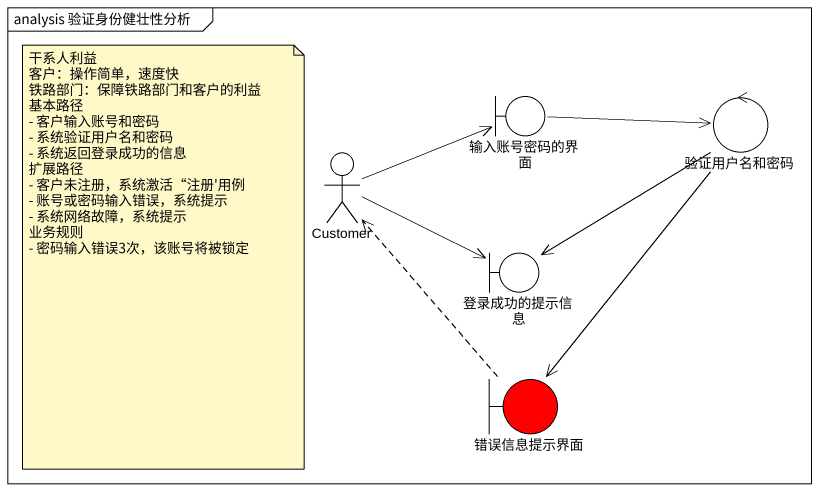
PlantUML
@startuml
mainframe analysis 验证身份健壮性分析
boundary 输入账号密码的界面
control 验证用户名和密码
actor Customer
boundary 登录成功的提示信息
boundary 错误信息提示界面 #FF0000
输入账号密码的界面 -right-> 验证用户名和密码
验证用户名和密码 --> 登录成功的提示信息
验证用户名和密码 --> 错误信息提示界面
Customer -right-> 输入账号密码的界面
Customer -right-> 登录成功的提示信息
错误信息提示界面 .up.> Customer
note as N1
  干系人利益
  客户：操作简单，速度快
  铁路部门：保障铁路部门和客户的利益
  基本路径
  - 客户输入账号和密码
  - 系统验证用户名和密码
  - 系统返回登录成功的信息
  扩展路径
  - 客户未注册，系统激活“注册'用例
  - 账号或密码输入错误，系统提示
  - 系统网络故障，系统提示
  业务规则
  - 密码输入错误3次，该账号将被锁定
end note
@enduml
